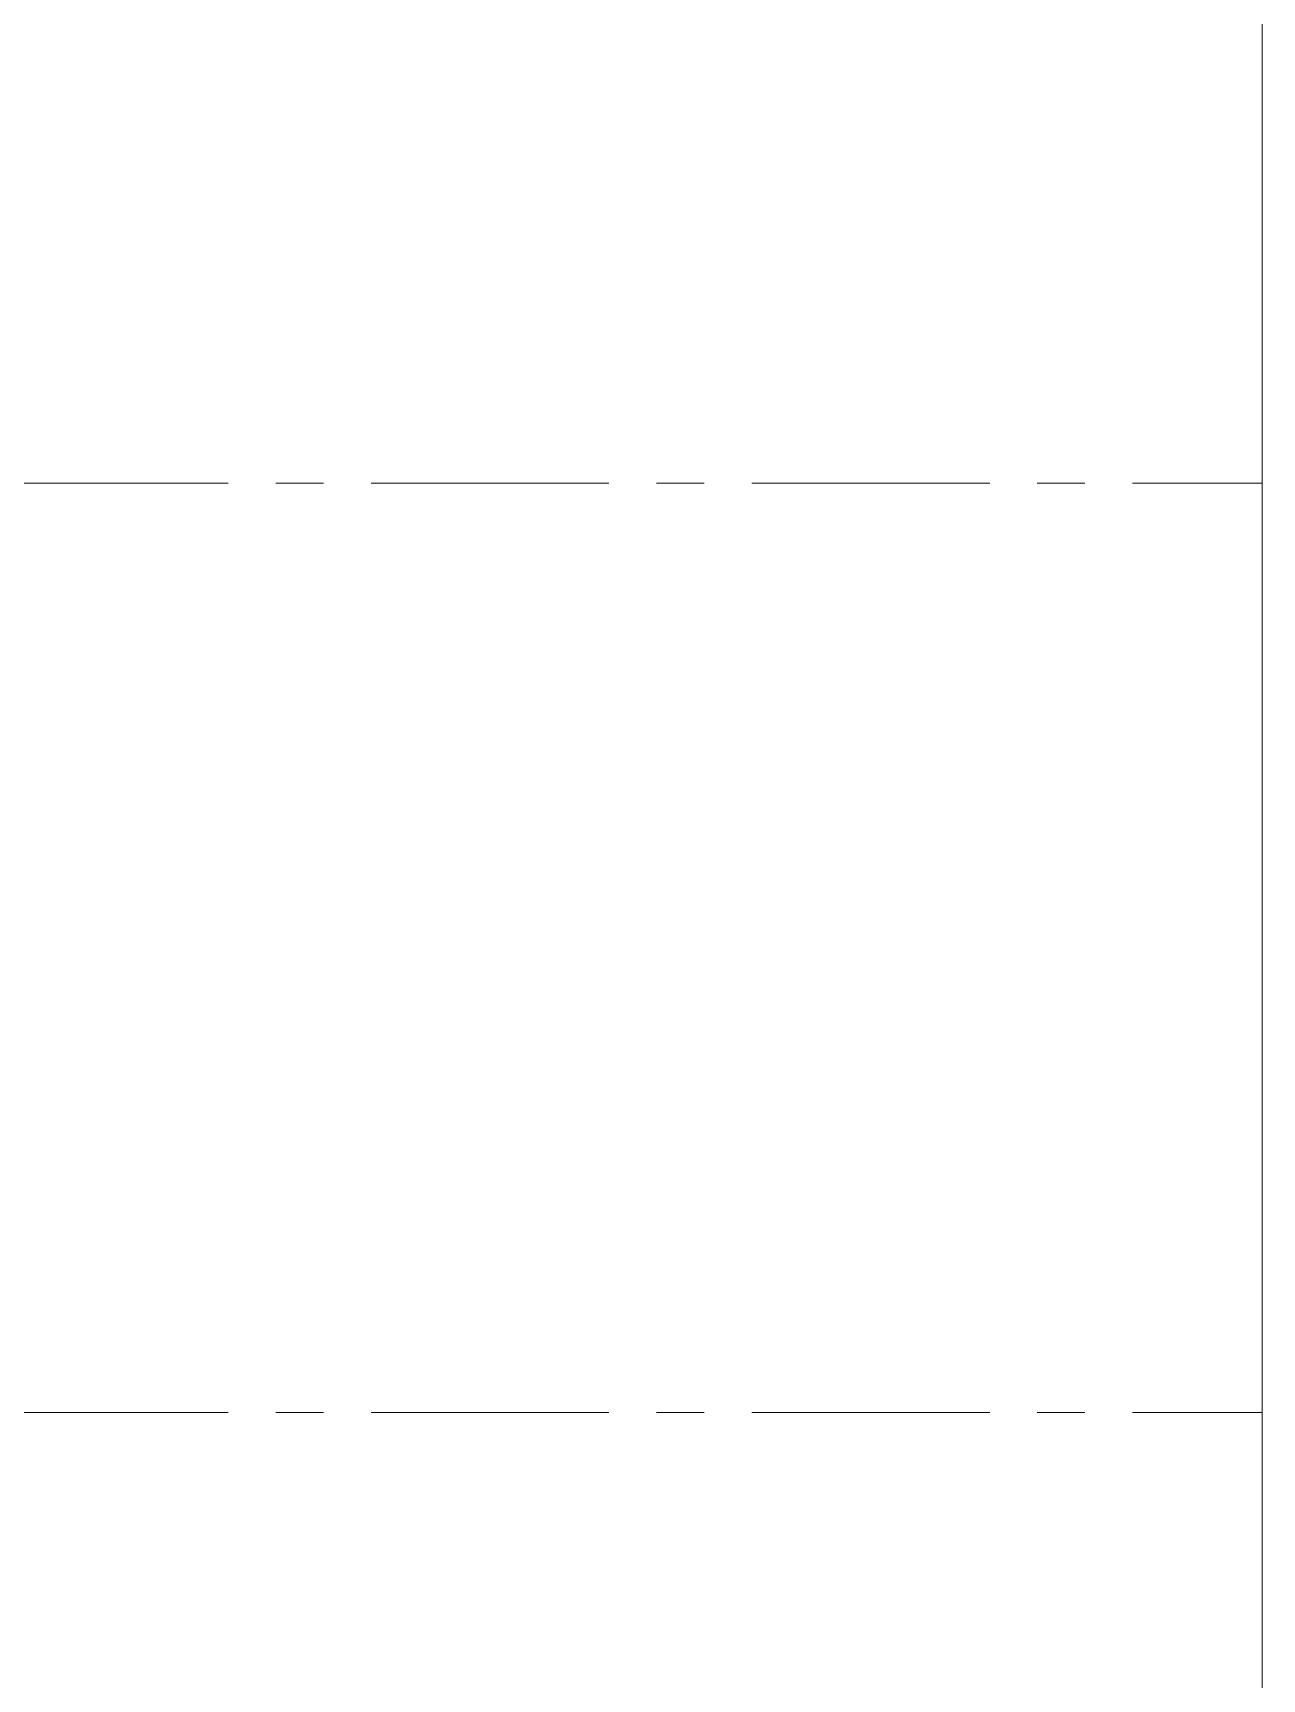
# Model space of a CAD drawing. Header units: millimetres. Extents: x 1832547 to 2001569, y -558009 to -417808.
# Drawn here: x 1970309 to 1973537, y -472309 to -467988 of the extents above; entities that cross this region are included whole.
import ezdxf

# ---------------------------------------------------------------- set-up
doc = ezdxf.new("R2010")
doc.units = ezdxf.units.MM
doc.header["$MEASUREMENT"] = 0
doc.linetypes.add('CENTER', pattern=[2, 1.25, -0.25, 0.25, -0.25])
doc.layers.get('0').update_dxf_attribs({"linetype": 'CONTINUOUS'})
for name, color, linetype, lineweight in [('CA.dim 08', 8, 'CONTINUOUS', 13), ('CA.thay 145', 145, 'CONTINUOUS', 18), ('CA.tim 67', 67, 'CENTER', 9)]:
    doc.layers.add(name, color=color, linetype=linetype, lineweight=lineweight)

# ---------------------------------------------------------------- blocks, each defined once
blk = doc.blocks.new('A$C2d76a15f')
at = {"linetype": 'Continuous', "lineweight": 18, "ltscale": 100}
blk.add_line((24676.75177632621, 545.7098463290749), (24676.75177632621, 19219.63984569728), dxfattribs=at)
blk = doc.blocks.new('t5hy6')
at = {"layer": 'CA.tim 67', "ltscale": 500}
for p, q in [((1945196.794870626, -469169.7695433344), (1973537.239188968, -469169.7695433344)), ((1945196.794870626, -471609.7695433344), (1973537.239188968, -471609.7695433344))]:
    blk.add_line(p, q, dxfattribs=at)

msp = doc.modelspace()

# ---------------------------------------------------------------- block references
at = {"layer": 'CA.dim 08'}
msp.add_blockref('t5hy6', (0, 0), dxfattribs=at)
at = {"layer": 'CA.thay 145', "xscale": 1.205715468216754, "yscale": 1.205715468216754, "zscale": 1.205715468216754}
msp.add_blockref('A$C2d76a15f', (1943784.097866906, -484525.0283744851), dxfattribs=at)

doc.saveas('drawing.dxf')
